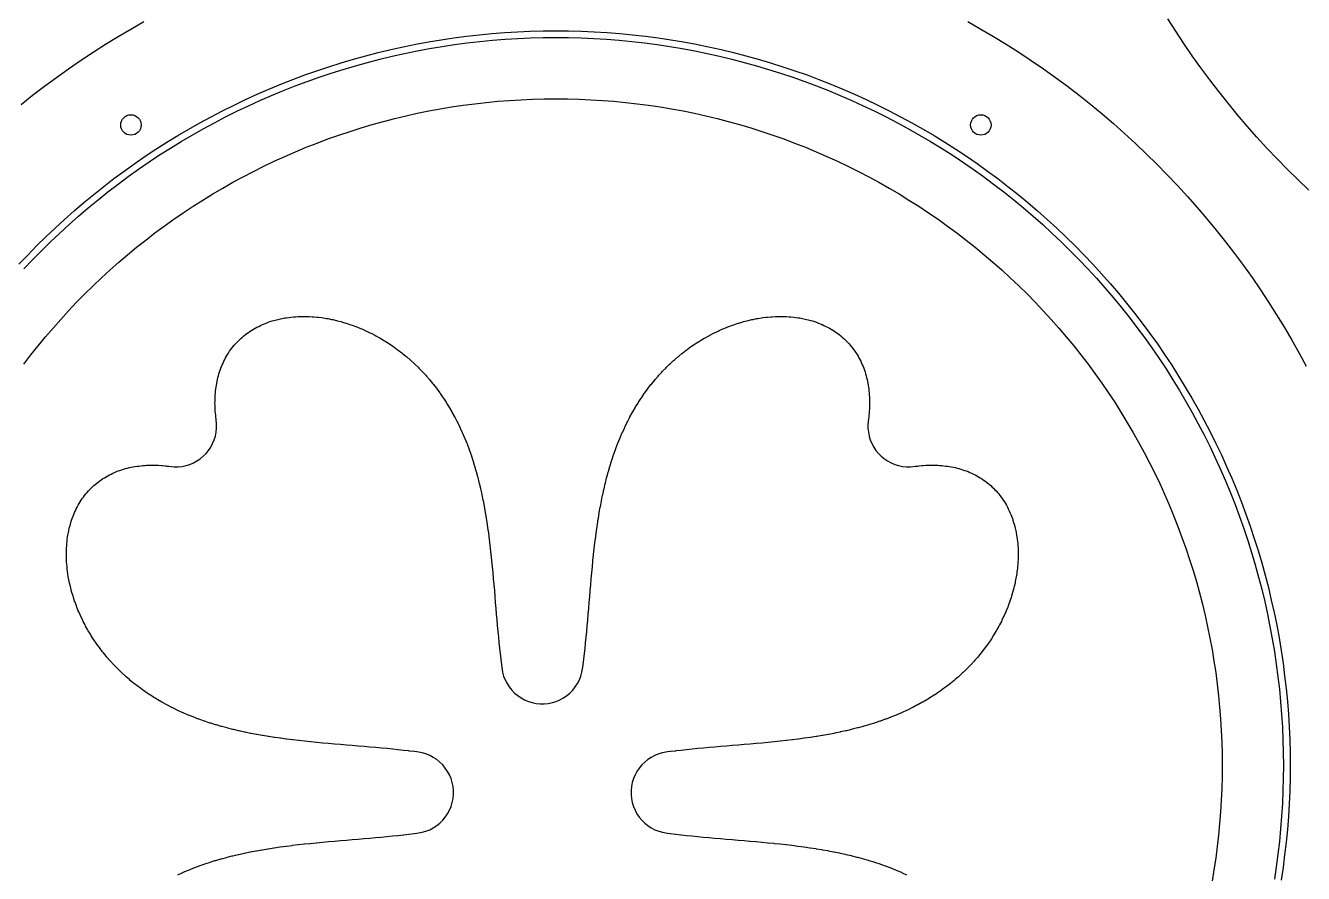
# Model space of a CAD drawing. Header units: metres. Extents: x 10 to 1210, y 10 to 2778.
# Drawn here: x 671 to 859, y 2383.1 to 2507.8 of the extents above; entities that cross this region are included whole.
import ezdxf

# ---------------------------------------------------------------- set-up
doc = ezdxf.new("R2010")
doc.units = ezdxf.units.M
for name, color, linetype in [('ACIKLIK', 5, 'Continuous'), ('ASKI_DELIK', 6, 'Continuous'), ('CAM_SABLON', 4, 'Continuous'), ('DIS_KENAR_V91_Z3', 1, 'Continuous'), ('LAMBA_T4_Z4', 3, 'Continuous')]:
    doc.layers.add(name, color=color, linetype=linetype)

msp = doc.modelspace()

# ---------------------------------------------------------------- linework, layer by layer
at = {"layer": 'ACIKLIK'}
msp.add_lwpolyline([(670.73, 2457.98), (671.78, 2459.33), (672.84, 2460.67), (673.93, 2461.99), (675.04, 2463.29), (676.17, 2464.57), (677.33, 2465.84), (678.51, 2467.08), (679.7, 2468.3), (680.92, 2469.49), (682.16, 2470.67), (683.43, 2471.83), (684.71, 2472.96), (686.01, 2474.07), (687.33, 2475.16), (688.67, 2476.22), (690.02, 2477.27), (691.4, 2478.28), (692.79, 2479.28), (694.2, 2480.24), (695.63, 2481.19), (697.07, 2482.11), (698.53, 2483), (700, 2483.87), (701.49, 2484.71), (702.99, 2485.53), (704.51, 2486.32), (706.04, 2487.08), (707.58, 2487.82), (709.14, 2488.53), (710.71, 2489.21), (712.29, 2489.86), (713.88, 2490.49), (715.48, 2491.09), (717.09, 2491.66), (718.72, 2492.2), (720.35, 2492.72), (721.99, 2493.2), (723.64, 2493.66), (725.29, 2494.09), (726.96, 2494.49), (728.62, 2494.86), (730.3, 2495.2), (731.98, 2495.51), (733.67, 2495.79), (735.36, 2496.05), (737.06, 2496.27), (738.76, 2496.46), (740.46, 2496.63), (742.16, 2496.76), (743.87, 2496.86), (745.58, 2496.94), (747.29, 2496.98), (749, 2497), (750.71, 2496.98), (752.42, 2496.94), (754.13, 2496.86), (755.84, 2496.76), (757.54, 2496.63), (759.24, 2496.46), (760.94, 2496.27), (762.64, 2496.05), (764.33, 2495.79), (766.02, 2495.51), (767.7, 2495.2), (769.38, 2494.86), (771.04, 2494.49), (772.71, 2494.09), (774.36, 2493.66), (776.01, 2493.2), (777.65, 2492.72), (779.28, 2492.2), (780.91, 2491.66), (782.52, 2491.09), (784.12, 2490.49), (785.71, 2489.86), (787.29, 2489.21), (788.86, 2488.53), (790.42, 2487.82), (791.96, 2487.08), (793.49, 2486.32), (795.01, 2485.53), (796.51, 2484.71), (798, 2483.87), (799.47, 2483), (800.93, 2482.11), (802.37, 2481.19), (803.8, 2480.24), (805.21, 2479.28), (806.6, 2478.28), (807.98, 2477.27), (809.33, 2476.22), (810.67, 2475.16), (811.99, 2474.07), (813.29, 2472.96), (814.57, 2471.83), (815.84, 2470.67), (817.08, 2469.49), (818.3, 2468.3), (819.49, 2467.08), (820.67, 2465.84), (821.83, 2464.57), (822.96, 2463.29), (824.07, 2461.99), (825.16, 2460.67), (826.22, 2459.33), (827.27, 2457.98), (828.28, 2456.6), (829.28, 2455.21), (830.24, 2453.8), (831.19, 2452.37), (832.11, 2450.93), (833, 2449.47), (833.87, 2448), (834.71, 2446.51), (835.53, 2445.01), (836.32, 2443.49), (837.08, 2441.96), (837.82, 2440.42), (838.53, 2438.86), (839.21, 2437.29), (839.86, 2435.71), (840.49, 2434.12), (841.09, 2432.52), (841.66, 2430.91), (842.2, 2429.28), (842.72, 2427.65), (843.2, 2426.01), (843.66, 2424.36), (844.09, 2422.71), (844.49, 2421.04), (844.86, 2419.38), (845.2, 2417.7), (845.51, 2416.02), (845.79, 2414.33), (846.05, 2412.64), (846.27, 2410.94), (846.46, 2409.24), (846.63, 2407.54), (846.76, 2405.84), (846.86, 2404.13), (846.94, 2402.42), (846.98, 2400.71), (847, 2399), (847, 2399), (846.98, 2397.29), (846.94, 2395.58), (846.86, 2393.87), (846.76, 2392.16), (846.63, 2390.46), (846.46, 2388.76), (846.27, 2387.06), (846.05, 2385.36), (845.79, 2383.67), (845.51, 2381.98)], dxfattribs=at)
at = {"layer": 'ASKI_DELIK'}
for centre in [(686.5, 2493.14), (811.5, 2493.14)]:
    msp.add_circle(centre, 1.5, dxfattribs=at)
at = {"layer": 'CAM_SABLON'}
msp.add_lwpolyline([(670.75, 2471.97), (672.03, 2473.33), (673.34, 2474.66), (674.67, 2475.97), (676.03, 2477.25), (677.4, 2478.52), (678.8, 2479.75), (680.22, 2480.97), (681.66, 2482.15), (683.12, 2483.32), (684.61, 2484.45), (686.11, 2485.56), (687.63, 2486.65), (689.17, 2487.71), (690.72, 2488.74), (692.3, 2489.74), (693.89, 2490.72), (695.5, 2491.66), (697.13, 2492.58), (698.77, 2493.47), (700.42, 2494.34), (702.09, 2495.17), (703.78, 2495.97), (705.48, 2496.75), (707.19, 2497.49), (708.92, 2498.21), (710.65, 2498.89), (712.4, 2499.55), (714.16, 2500.17), (715.94, 2500.76), (717.72, 2501.32), (719.51, 2501.85), (721.31, 2502.35), (723.11, 2502.82), (724.93, 2503.26), (726.75, 2503.66), (728.58, 2504.03), (730.42, 2504.37), (732.26, 2504.68), (734.11, 2504.96), (735.96, 2505.2), (737.82, 2505.41), (739.67, 2505.59), (741.54, 2505.74), (743.4, 2505.85), (745.27, 2505.93), (747.13, 2505.98), (749, 2506), (750.87, 2505.98), (752.73, 2505.93), (754.6, 2505.85), (756.46, 2505.74), (758.33, 2505.59), (760.18, 2505.41), (762.04, 2505.2), (763.89, 2504.96), (765.74, 2504.68), (767.58, 2504.37), (769.42, 2504.03), (771.25, 2503.66), (773.07, 2503.26), (774.89, 2502.82), (776.69, 2502.35), (778.49, 2501.85), (780.28, 2501.32), (782.06, 2500.76), (783.84, 2500.17), (785.6, 2499.55), (787.35, 2498.89), (789.08, 2498.21), (790.81, 2497.49), (792.52, 2496.75), (794.22, 2495.97), (795.91, 2495.17), (797.58, 2494.34), (799.23, 2493.47), (800.87, 2492.58), (802.5, 2491.66), (804.11, 2490.72), (805.7, 2489.74), (807.28, 2488.74), (808.83, 2487.71), (810.37, 2486.65), (811.89, 2485.56), (813.39, 2484.45), (814.88, 2483.32), (816.34, 2482.15), (817.78, 2480.97), (819.2, 2479.75), (820.6, 2478.52), (821.97, 2477.25), (823.33, 2475.97), (824.66, 2474.66), (825.97, 2473.33), (827.25, 2471.97), (828.52, 2470.6), (829.75, 2469.2), (830.97, 2467.78), (832.15, 2466.34), (833.32, 2464.88), (834.45, 2463.39), (835.56, 2461.89), (836.65, 2460.37), (837.71, 2458.83), (838.74, 2457.28), (839.74, 2455.7), (840.72, 2454.11), (841.66, 2452.5), (842.58, 2450.87), (843.47, 2449.23), (844.34, 2447.58), (845.17, 2445.91), (845.97, 2444.22), (846.75, 2442.52), (847.49, 2440.81), (848.21, 2439.08), (848.89, 2437.35), (849.55, 2435.6), (850.17, 2433.84), (850.76, 2432.06), (851.32, 2430.28), (851.85, 2428.49), (852.35, 2426.69), (852.82, 2424.89), (853.26, 2423.07), (853.66, 2421.25), (854.03, 2419.42), (854.37, 2417.58), (854.68, 2415.74), (854.96, 2413.89), (855.2, 2412.04), (855.41, 2410.18), (855.59, 2408.33), (855.74, 2406.46), (855.85, 2404.6), (855.93, 2402.73), (855.98, 2400.87), (856, 2399), (856, 2399), (855.98, 2397.13), (855.93, 2395.27), (855.85, 2393.4), (855.74, 2391.54), (855.59, 2389.67), (855.41, 2387.82), (855.2, 2385.96), (854.96, 2384.11), (854.68, 2382.26)], dxfattribs=at)
at = {"layer": 'DIS_KENAR_V91_Z3'}
for points in [[(670.33, 2496.14), (672.04, 2497.5), (673.77, 2498.83), (675.53, 2500.13), (677.3, 2501.39), (679.1, 2502.63), (680.92, 2503.83), (682.76, 2505.01), (684.62, 2506.15), (686.5, 2507.25), (688.4, 2508.33)], [(809.6, 2508.33), (811.5, 2507.25), (813.38, 2506.15), (815.24, 2505.01), (817.08, 2503.83), (818.9, 2502.63), (820.7, 2501.39), (822.47, 2500.13), (824.23, 2498.83), (825.96, 2497.5), (827.67, 2496.14), (829.35, 2494.76), (831.01, 2493.34), (832.64, 2491.89), (834.25, 2490.42), (835.83, 2488.92), (837.39, 2487.39), (838.92, 2485.83), (840.42, 2484.25), (841.89, 2482.64), (843.34, 2481.01), (844.76, 2479.35), (846.14, 2477.67), (847.5, 2475.96), (848.83, 2474.23), (850.13, 2472.47), (851.39, 2470.7), (852.63, 2468.9), (853.83, 2467.08), (855.01, 2465.24), (856.15, 2463.38), (857.25, 2461.5), (858.33, 2459.6), (859.37, 2457.68)], [(859.75, 2483.58), (858.17, 2485.08), (856.61, 2486.61), (855.08, 2488.17), (853.58, 2489.75), (852.11, 2491.36), (850.66, 2492.99), (849.24, 2494.65), (847.86, 2496.33), (846.5, 2498.04), (845.17, 2499.77), (843.87, 2501.53), (842.61, 2503.3), (841.37, 2505.1), (840.17, 2506.92), (838.99, 2508.76)], [(693.41, 2382.93), (694.05, 2383.22), (694.18, 2383.28), (694.84, 2383.56), (694.96, 2383.61), (695.63, 2383.88), (695.75, 2383.93), (696.44, 2384.19), (696.55, 2384.23), (697.25, 2384.48), (697.36, 2384.52), (698.03, 2384.74), (698.13, 2384.77), (698.86, 2385), (698.97, 2385.03), (699.7, 2385.24), (699.8, 2385.27), (700.55, 2385.48), (700.65, 2385.5), (701.4, 2385.69), (701.5, 2385.72), (702.26, 2385.9), (702.35, 2385.92), (703.13, 2386.09), (703.21, 2386.11), (704, 2386.27), (704.08, 2386.29), (704.88, 2386.44), (704.95, 2386.45), (705.76, 2386.6), (705.83, 2386.61), (706.64, 2386.74), (706.71, 2386.75), (707.53, 2386.88), (707.59, 2386.89), (708.42, 2387.01), (708.47, 2387.02), (709.31, 2387.13), (709.36, 2387.14), (710.2, 2387.24), (710.24, 2387.25), (711.09, 2387.35), (711.13, 2387.35), (711.98, 2387.45), (712.02, 2387.45), (712.87, 2387.54), (712.91, 2387.54), (713.76, 2387.63), (713.79, 2387.63), (714.65, 2387.71), (714.68, 2387.71), (715.54, 2387.79), (715.56, 2387.79), (716.43, 2387.87), (716.44, 2387.87), (717.31, 2387.95), (717.32, 2387.95), (718.18, 2388.02), (719.06, 2388.09), (719.92, 2388.17), (720.77, 2388.24), (721.62, 2388.31), (722.46, 2388.38), (723.3, 2388.46), (724.13, 2388.54), (724.95, 2388.62), (725.77, 2388.7), (725.81, 2388.71), (726.57, 2388.79), (726.62, 2388.8), (727.36, 2388.88), (727.42, 2388.89), (728.15, 2388.98), (728.21, 2388.98), (728.57, 2389.03), (729.31, 2389.16), (729.88, 2389.32), (730.44, 2389.54), (730.97, 2389.82), (731.47, 2390.14), (731.93, 2390.51), (732.36, 2390.93), (732.74, 2391.39), (733.08, 2391.88), (733.36, 2392.4), (733.59, 2392.95), (733.77, 2393.52), (733.89, 2394.11), (733.95, 2394.7), (733.95, 2395.3), (733.89, 2395.89), (733.77, 2396.48), (733.59, 2397.05), (733.36, 2397.6), (733.08, 2398.12), (732.74, 2398.61), (732.36, 2399.07), (731.93, 2399.49), (731.47, 2399.86), (730.97, 2400.18), (730.44, 2400.46), (729.88, 2400.68), (729.31, 2400.84), (728.57, 2400.97), (728.21, 2401.02), (728.15, 2401.02), (727.42, 2401.11), (727.36, 2401.12), (726.62, 2401.2), (726.57, 2401.21), (725.81, 2401.29), (725.77, 2401.3), (725, 2401.38), (724.17, 2401.46), (723.34, 2401.54), (722.5, 2401.61), (721.65, 2401.69), (720.79, 2401.76), (719.93, 2401.83), (719.06, 2401.91), (718.19, 2401.98), (717.32, 2402.05), (717.32, 2402.05), (716.45, 2402.13), (716.44, 2402.13), (715.58, 2402.2), (715.56, 2402.21), (714.7, 2402.28), (714.68, 2402.29), (713.82, 2402.37), (713.79, 2402.37), (712.94, 2402.45), (712.9, 2402.46), (712.05, 2402.55), (712.02, 2402.55), (711.17, 2402.64), (711.13, 2402.65), (710.29, 2402.75), (710.24, 2402.75), (709.4, 2402.86), (709.35, 2402.86), (708.52, 2402.98), (708.47, 2402.98), (707.64, 2403.1), (707.58, 2403.11), (706.77, 2403.24), (706.7, 2403.25), (705.89, 2403.38), (705.82, 2403.39), (705.02, 2403.53), (704.95, 2403.55), (704.15, 2403.7), (704.07, 2403.71), (703.29, 2403.87), (703.21, 2403.89), (702.43, 2404.06), (702.34, 2404.08), (701.58, 2404.26), (701.49, 2404.28), (700.73, 2404.47), (700.64, 2404.5), (699.89, 2404.7), (699.79, 2404.73), (699.06, 2404.94), (698.95, 2404.97), (698.23, 2405.2), (698.12, 2405.23), (697.37, 2405.48), (697.25, 2405.52), (696.55, 2405.77), (696.44, 2405.81), (695.75, 2406.07), (695.63, 2406.12), (694.96, 2406.39), (694.84, 2406.44), (694.18, 2406.72), (694.05, 2406.78), (693.41, 2407.07), (693.28, 2407.13), (692.65, 2407.44), (692.52, 2407.51), (691.9, 2407.83), (691.77, 2407.9), (691.16, 2408.23), (691.03, 2408.3), (690.44, 2408.64), (690.31, 2408.72), (689.73, 2409.08), (689.6, 2409.16), (689.03, 2409.53), (688.9, 2409.62), (688.35, 2410), (688.22, 2410.09), (687.69, 2410.48), (687.55, 2410.58), (687.03, 2410.99), (686.9, 2411.09), (686.4, 2411.5), (686.27, 2411.61), (685.78, 2412.04), (685.65, 2412.15), (685.18, 2412.59), (685.06, 2412.7), (684.6, 2413.15), (684.47, 2413.27), (684.03, 2413.73), (683.91, 2413.85), (683.48, 2414.32), (683.37, 2414.45), (682.96, 2414.93), (682.84, 2415.06), (682.45, 2415.54), (682.34, 2415.68), (681.96, 2416.18), (681.86, 2416.32), (681.49, 2416.82), (681.39, 2416.96), (681.05, 2417.47), (680.95, 2417.62), (680.62, 2418.13), (680.53, 2418.29), (680.22, 2418.8), (680.13, 2418.96), (679.84, 2419.48), (679.75, 2419.64), (679.48, 2420.17), (679.4, 2420.34), (679.15, 2420.87), (679.07, 2421.03), (678.83, 2421.56), (678.76, 2421.73), (678.55, 2422.27), (678.48, 2422.44), (678.28, 2422.97), (678.22, 2423.15), (678.04, 2423.68), (677.98, 2423.87), (677.83, 2424.39), (677.77, 2424.58), (677.64, 2425.1), (677.59, 2425.29), (677.47, 2425.81), (677.43, 2426.01), (677.33, 2426.52), (677.29, 2426.72), (677.21, 2427.22), (677.18, 2427.43), (677.12, 2427.92), (677.1, 2428.13), (677.06, 2428.62), (677.04, 2428.83), (677.02, 2429.31), (677.01, 2429.53), (677, 2429.99), (677, 2430.21), (677.01, 2430.66), (677.02, 2430.89), (677.05, 2431.32), (677.07, 2431.56), (677.11, 2431.98), (677.14, 2432.22), (677.19, 2432.62), (677.23, 2432.86), (677.3, 2433.25), (677.35, 2433.49), (677.43, 2433.86), (677.5, 2434.11), (677.59, 2434.46), (677.67, 2434.72), (677.77, 2435.05), (677.86, 2435.31), (677.98, 2435.62), (678.08, 2435.88), (678.21, 2436.17), (678.33, 2436.43), (678.46, 2436.71), (678.59, 2436.97), (678.73, 2437.23), (678.88, 2437.48), (679.03, 2437.73), (679.19, 2437.98), (679.35, 2438.21), (679.52, 2438.45), (679.68, 2438.67), (679.87, 2438.91), (680.04, 2439.11), (680.25, 2439.34), (680.42, 2439.53), (680.64, 2439.75), (680.82, 2439.92), (681.05, 2440.13), (681.24, 2440.3), (681.48, 2440.5), (681.67, 2440.65), (681.92, 2440.84), (682.13, 2440.98), (682.38, 2441.15), (682.6, 2441.29), (682.85, 2441.44), (683.08, 2441.57), (683.34, 2441.71), (683.58, 2441.83), (683.85, 2441.96), (684.1, 2442.07), (684.36, 2442.18), (684.63, 2442.28), (684.89, 2442.37), (685.17, 2442.47), (685.42, 2442.55), (685.72, 2442.63), (685.97, 2442.7), (686.28, 2442.77), (686.52, 2442.83), (686.84, 2442.89), (687.09, 2442.93), (687.42, 2442.98), (687.66, 2443.01), (688, 2443.05), (688.23, 2443.08), (688.59, 2443.1), (688.81, 2443.11), (689.18, 2443.13), (689.39, 2443.13), (689.78, 2443.14), (689.98, 2443.13), (690.37, 2443.12), (690.57, 2443.11), (690.97, 2443.09), (691.15, 2443.07), (691.56, 2443.03), (691.74, 2443.01), (692.06, 2442.97), (692.87, 2442.9), (693.45, 2442.9), (694.03, 2442.96), (694.6, 2443.08), (695.15, 2443.25), (695.69, 2443.48), (696.21, 2443.75), (696.69, 2444.08), (697.14, 2444.45), (697.55, 2444.86), (697.92, 2445.31), (698.25, 2445.79), (698.52, 2446.31), (698.75, 2446.85), (698.92, 2447.4), (699.04, 2447.97), (699.1, 2448.55), (699.1, 2449.14), (699.03, 2449.89), (698.99, 2450.26), (698.97, 2450.44), (698.93, 2450.85), (698.91, 2451.03), (698.89, 2451.43), (698.88, 2451.63), (698.87, 2452.02), (698.86, 2452.22), (698.87, 2452.61), (698.87, 2452.82), (698.89, 2453.19), (698.9, 2453.41), (698.92, 2453.77), (698.95, 2454), (698.99, 2454.34), (699.02, 2454.58), (699.07, 2454.91), (699.11, 2455.16), (699.17, 2455.48), (699.23, 2455.72), (699.3, 2456.03), (699.37, 2456.28), (699.45, 2456.58), (699.53, 2456.83), (699.63, 2457.11), (699.72, 2457.37), (699.82, 2457.64), (699.93, 2457.9), (700.04, 2458.15), (700.17, 2458.42), (700.29, 2458.66), (700.43, 2458.92), (700.56, 2459.15), (700.71, 2459.4), (700.85, 2459.62), (701.02, 2459.87), (701.16, 2460.08), (701.35, 2460.33), (701.5, 2460.52), (701.7, 2460.76), (701.87, 2460.95), (702.08, 2461.18), (702.25, 2461.36), (702.47, 2461.58), (702.66, 2461.75), (702.89, 2461.96), (703.09, 2462.13), (703.33, 2462.32), (703.55, 2462.48), (703.79, 2462.65), (704.02, 2462.81), (704.27, 2462.97), (704.52, 2463.12), (704.77, 2463.27), (705.03, 2463.41), (705.29, 2463.54), (705.57, 2463.67), (705.83, 2463.79), (706.12, 2463.92), (706.38, 2464.02), (706.69, 2464.14), (706.95, 2464.23), (707.28, 2464.33), (707.54, 2464.41), (707.89, 2464.5), (708.14, 2464.57), (708.51, 2464.65), (708.75, 2464.7), (709.14, 2464.77), (709.38, 2464.81), (709.78, 2464.86), (710.02, 2464.89), (710.44, 2464.93), (710.68, 2464.95), (711.11, 2464.98), (711.34, 2464.99), (711.79, 2465), (712.01, 2465), (712.47, 2464.99), (712.69, 2464.98), (713.17, 2464.96), (713.38, 2464.94), (713.87, 2464.9), (714.08, 2464.88), (714.57, 2464.82), (714.78, 2464.79), (715.28, 2464.71), (715.48, 2464.67), (715.99, 2464.57), (716.19, 2464.53), (716.71, 2464.41), (716.9, 2464.36), (717.42, 2464.23), (717.61, 2464.17), (718.13, 2464.02), (718.32, 2463.96), (718.85, 2463.78), (719.03, 2463.72), (719.56, 2463.52), (719.73, 2463.45), (720.27, 2463.24), (720.44, 2463.17), (720.97, 2462.93), (721.13, 2462.85), (721.66, 2462.6), (721.83, 2462.52), (722.36, 2462.25), (722.52, 2462.16), (723.04, 2461.87), (723.2, 2461.78), (723.71, 2461.47), (723.87, 2461.38), (724.38, 2461.05), (724.53, 2460.95), (725.04, 2460.61), (725.18, 2460.51), (725.68, 2460.14), (725.82, 2460.04), (726.32, 2459.66), (726.46, 2459.55), (726.94, 2459.16), (727.07, 2459.04), (727.55, 2458.63), (727.68, 2458.52), (728.15, 2458.09), (728.27, 2457.97), (728.73, 2457.53), (728.85, 2457.4), (729.3, 2456.94), (729.41, 2456.82), (729.85, 2456.35), (729.96, 2456.22), (730.39, 2455.73), (730.5, 2455.6), (730.91, 2455.1), (731.01, 2454.97), (731.42, 2454.45), (731.52, 2454.31), (731.91, 2453.78), (732, 2453.65), (732.38, 2453.1), (732.47, 2452.97), (732.84, 2452.4), (732.92, 2452.27), (733.28, 2451.69), (733.36, 2451.56), (733.7, 2450.97), (733.77, 2450.84), (734.1, 2450.23), (734.17, 2450.1), (734.49, 2449.48), (734.56, 2449.35), (734.87, 2448.72), (734.93, 2448.59), (735.22, 2447.95), (735.28, 2447.82), (735.56, 2447.16), (735.61, 2447.04), (735.88, 2446.37), (735.93, 2446.25), (736.19, 2445.56), (736.23, 2445.45), (736.48, 2444.75), (736.52, 2444.64), (736.74, 2443.97), (736.77, 2443.87), (737, 2443.14), (737.03, 2443.03), (737.24, 2442.3), (737.27, 2442.2), (737.48, 2441.45), (737.5, 2441.35), (737.69, 2440.6), (737.72, 2440.5), (737.9, 2439.74), (737.92, 2439.65), (738.09, 2438.87), (738.11, 2438.79), (738.27, 2438), (738.29, 2437.92), (738.44, 2437.12), (738.45, 2437.05), (738.6, 2436.24), (738.61, 2436.17), (738.74, 2435.36), (738.75, 2435.29), (738.88, 2434.47), (738.89, 2434.41), (739.01, 2433.58), (739.02, 2433.53), (739.13, 2432.69), (739.14, 2432.64), (739.24, 2431.8), (739.25, 2431.76), (739.35, 2430.91), (739.35, 2430.87), (739.45, 2430.02), (739.45, 2429.98), (739.54, 2429.13), (739.54, 2429.09), (739.63, 2428.24), (739.63, 2428.21), (739.71, 2427.35), (739.71, 2427.32), (739.79, 2426.46), (739.79, 2426.44), (739.87, 2425.57), (739.87, 2425.56), (739.95, 2424.69), (739.95, 2424.68), (740.02, 2423.82), (740.09, 2422.94), (740.17, 2422.08), (740.24, 2421.23), (740.31, 2420.38), (740.38, 2419.54), (740.46, 2418.7), (740.54, 2417.87), (740.62, 2417.05), (740.7, 2416.23), (740.71, 2416.19), (740.79, 2415.43), (740.8, 2415.38), (740.88, 2414.64), (740.89, 2414.58), (740.98, 2413.85), (740.98, 2413.79), (741.03, 2413.43), (741.16, 2412.69), (741.32, 2412.12), (741.54, 2411.56), (741.82, 2411.03), (742.14, 2410.53), (742.51, 2410.07), (742.93, 2409.64), (743.39, 2409.26), (743.88, 2408.92), (744.4, 2408.64), (744.95, 2408.41), (745.52, 2408.23), (746.11, 2408.11), (746.7, 2408.05), (747.3, 2408.05), (747.89, 2408.11), (748.48, 2408.23), (749.05, 2408.41), (749.6, 2408.64), (750.12, 2408.92), (750.61, 2409.26), (751.07, 2409.64), (751.49, 2410.07), (751.86, 2410.53), (752.18, 2411.03), (752.46, 2411.56), (752.68, 2412.12), (752.84, 2412.69), (752.97, 2413.43), (753.02, 2413.79), (753.02, 2413.85), (753.11, 2414.58), (753.12, 2414.64), (753.2, 2415.38), (753.21, 2415.43), (753.29, 2416.19), (753.3, 2416.23), (753.38, 2417), (753.46, 2417.83), (753.54, 2418.66), (753.61, 2419.5), (753.69, 2420.35), (753.76, 2421.21), (753.83, 2422.07), (753.91, 2422.94), (753.98, 2423.81), (754.05, 2424.68), (754.05, 2424.68), (754.13, 2425.55), (754.13, 2425.56), (754.2, 2426.42), (754.21, 2426.44), (754.28, 2427.3), (754.29, 2427.32), (754.37, 2428.18), (754.37, 2428.21), (754.45, 2429.06), (754.46, 2429.1), (754.55, 2429.95), (754.55, 2429.98), (754.64, 2430.83), (754.65, 2430.87), (754.75, 2431.71), (754.75, 2431.76), (754.86, 2432.6), (754.86, 2432.65), (754.98, 2433.48), (754.98, 2433.53), (755.1, 2434.36), (755.11, 2434.42), (755.24, 2435.23), (755.25, 2435.3), (755.38, 2436.11), (755.39, 2436.18), (755.53, 2436.98), (755.55, 2437.05), (755.7, 2437.85), (755.71, 2437.93), (755.87, 2438.71), (755.89, 2438.79), (756.06, 2439.57), (756.08, 2439.66), (756.26, 2440.42), (756.28, 2440.51), (756.47, 2441.27), (756.5, 2441.36), (756.7, 2442.11), (756.73, 2442.21), (756.94, 2442.94), (756.97, 2443.05), (757.2, 2443.77), (757.23, 2443.88), (757.48, 2444.63), (757.52, 2444.75), (757.77, 2445.45), (757.81, 2445.56), (758.07, 2446.25), (758.12, 2446.37), (758.39, 2447.04), (758.44, 2447.16), (758.72, 2447.82), (758.78, 2447.95), (759.07, 2448.59), (759.13, 2448.72), (759.44, 2449.35), (759.51, 2449.48), (759.83, 2450.1), (759.9, 2450.23), (760.23, 2450.84), (760.3, 2450.97), (760.64, 2451.56), (760.72, 2451.69), (761.08, 2452.27), (761.16, 2452.4), (761.53, 2452.97), (761.62, 2453.1), (762, 2453.65), (762.09, 2453.78), (762.48, 2454.31), (762.58, 2454.45), (762.99, 2454.97), (763.09, 2455.1), (763.5, 2455.6), (763.61, 2455.73), (764.04, 2456.22), (764.15, 2456.35), (764.59, 2456.82), (764.7, 2456.94), (765.15, 2457.4), (765.27, 2457.53), (765.73, 2457.97), (765.85, 2458.09), (766.32, 2458.52), (766.45, 2458.63), (766.93, 2459.04), (767.06, 2459.16), (767.54, 2459.55), (767.68, 2459.66), (768.18, 2460.04), (768.32, 2460.14), (768.82, 2460.51), (768.96, 2460.61), (769.47, 2460.95), (769.62, 2461.05), (770.13, 2461.38), (770.29, 2461.47), (770.8, 2461.78), (770.96, 2461.87), (771.48, 2462.16), (771.64, 2462.25), (772.17, 2462.52), (772.34, 2462.6), (772.87, 2462.85), (773.03, 2462.93), (773.56, 2463.17), (773.73, 2463.24), (774.27, 2463.45), (774.44, 2463.52), (774.97, 2463.72), (775.15, 2463.78), (775.68, 2463.96), (775.87, 2464.02), (776.39, 2464.17), (776.58, 2464.23), (777.1, 2464.36), (777.29, 2464.41), (777.81, 2464.53), (778.01, 2464.57), (778.52, 2464.67), (778.72, 2464.71), (779.22, 2464.79), (779.43, 2464.82), (779.92, 2464.88), (780.13, 2464.9), (780.62, 2464.94), (780.83, 2464.96), (781.31, 2464.98), (781.53, 2464.99), (781.99, 2465), (782.21, 2465), (782.66, 2464.99), (782.89, 2464.98), (783.32, 2464.95), (783.56, 2464.93), (783.98, 2464.89), (784.22, 2464.86), (784.62, 2464.81), (784.86, 2464.77), (785.25, 2464.7), (785.49, 2464.65), (785.86, 2464.57), (786.11, 2464.5), (786.46, 2464.41), (786.72, 2464.33), (787.05, 2464.23), (787.31, 2464.14), (787.62, 2464.02), (787.88, 2463.92), (788.17, 2463.79), (788.43, 2463.67), (788.71, 2463.54), (788.97, 2463.41), (789.23, 2463.27), (789.48, 2463.12), (789.73, 2462.97), (789.98, 2462.81), (790.21, 2462.65), (790.45, 2462.48), (790.67, 2462.32), (790.91, 2462.13), (791.11, 2461.96), (791.34, 2461.75), (791.53, 2461.58), (791.75, 2461.36), (791.92, 2461.18), (792.13, 2460.95), (792.3, 2460.76), (792.5, 2460.52), (792.65, 2460.33), (792.84, 2460.08), (792.98, 2459.87), (793.15, 2459.62), (793.29, 2459.4), (793.44, 2459.15), (793.57, 2458.92), (793.71, 2458.66), (793.83, 2458.42), (793.96, 2458.15), (794.07, 2457.9), (794.18, 2457.64), (794.28, 2457.37), (794.37, 2457.11), (794.47, 2456.83), (794.55, 2456.58), (794.63, 2456.28), (794.7, 2456.03), (794.77, 2455.72), (794.83, 2455.48), (794.89, 2455.16), (794.93, 2454.91), (794.98, 2454.58), (795.01, 2454.34), (795.05, 2454), (795.08, 2453.77), (795.1, 2453.41), (795.11, 2453.19), (795.13, 2452.82), (795.13, 2452.61), (795.14, 2452.22), (795.13, 2452.02), (795.12, 2451.63), (795.11, 2451.43), (795.09, 2451.03), (795.07, 2450.85), (795.03, 2450.44), (795.01, 2450.26), (794.97, 2449.94), (794.9, 2449.13), (794.9, 2448.55), (794.96, 2447.97), (795.08, 2447.4), (795.25, 2446.85), (795.48, 2446.31), (795.75, 2445.79), (796.08, 2445.31), (796.45, 2444.86), (796.86, 2444.45), (797.31, 2444.08), (797.79, 2443.75), (798.31, 2443.48), (798.85, 2443.25), (799.4, 2443.08), (799.97, 2442.96), (800.55, 2442.9), (801.14, 2442.9), (801.89, 2442.97), (802.26, 2443.01), (802.44, 2443.03), (802.85, 2443.07), (803.03, 2443.09), (803.43, 2443.11), (803.63, 2443.12), (804.02, 2443.13), (804.22, 2443.14), (804.61, 2443.13), (804.82, 2443.13), (805.19, 2443.11), (805.41, 2443.1), (805.77, 2443.08), (806, 2443.05), (806.34, 2443.01), (806.58, 2442.98), (806.91, 2442.93), (807.16, 2442.89), (807.48, 2442.83), (807.72, 2442.77), (808.03, 2442.7), (808.28, 2442.63), (808.58, 2442.55), (808.83, 2442.47), (809.11, 2442.37), (809.37, 2442.28), (809.64, 2442.18), (809.9, 2442.07), (810.15, 2441.96), (810.42, 2441.83), (810.66, 2441.71), (810.92, 2441.57), (811.15, 2441.44), (811.4, 2441.29), (811.62, 2441.15), (811.87, 2440.98), (812.08, 2440.84), (812.33, 2440.65), (812.52, 2440.5), (812.76, 2440.3), (812.95, 2440.13), (813.18, 2439.92), (813.36, 2439.75), (813.58, 2439.53), (813.75, 2439.34), (813.96, 2439.11), (814.13, 2438.91), (814.32, 2438.67), (814.48, 2438.45), (814.65, 2438.21), (814.81, 2437.98), (814.97, 2437.73), (815.12, 2437.48), (815.27, 2437.23), (815.41, 2436.97), (815.54, 2436.71), (815.67, 2436.43), (815.79, 2436.17), (815.92, 2435.88), (816.02, 2435.62), (816.14, 2435.31), (816.23, 2435.05), (816.33, 2434.72), (816.41, 2434.46), (816.5, 2434.11), (816.57, 2433.86), (816.65, 2433.49), (816.7, 2433.25), (816.77, 2432.86), (816.81, 2432.62), (816.86, 2432.22), (816.89, 2431.98), (816.93, 2431.56), (816.95, 2431.32), (816.98, 2430.89), (816.99, 2430.66), (817, 2430.21), (817, 2429.99), (816.99, 2429.53), (816.98, 2429.31), (816.96, 2428.83), (816.94, 2428.62), (816.9, 2428.13), (816.88, 2427.92), (816.82, 2427.43), (816.79, 2427.22), (816.71, 2426.72), (816.67, 2426.52), (816.57, 2426.01), (816.53, 2425.81), (816.41, 2425.29), (816.36, 2425.1), (816.23, 2424.58), (816.17, 2424.39), (816.02, 2423.87), (815.96, 2423.68), (815.78, 2423.15), (815.72, 2422.97), (815.52, 2422.44), (815.45, 2422.27), (815.24, 2421.73), (815.17, 2421.56), (814.93, 2421.03), (814.85, 2420.87), (814.6, 2420.34), (814.52, 2420.17), (814.25, 2419.64), (814.16, 2419.48), (813.87, 2418.96), (813.78, 2418.8), (813.47, 2418.29), (813.38, 2418.13), (813.05, 2417.62), (812.95, 2417.47), (812.61, 2416.96), (812.51, 2416.82), (812.14, 2416.32), (812.04, 2416.18), (811.66, 2415.68), (811.55, 2415.54), (811.16, 2415.06), (811.04, 2414.93), (810.63, 2414.45), (810.52, 2414.32), (810.09, 2413.85), (809.97, 2413.73), (809.53, 2413.27), (809.4, 2413.15), (808.94, 2412.7), (808.82, 2412.59), (808.35, 2412.15), (808.22, 2412.04), (807.73, 2411.61), (807.6, 2411.5), (807.1, 2411.09), (806.97, 2410.99), (806.45, 2410.58), (806.31, 2410.48), (805.78, 2410.09), (805.65, 2410), (805.1, 2409.62), (804.97, 2409.53), (804.4, 2409.16), (804.27, 2409.08), (803.69, 2408.72), (803.56, 2408.64), (802.97, 2408.3), (802.84, 2408.23), (802.23, 2407.9), (802.1, 2407.83), (801.48, 2407.51), (801.35, 2407.44), (800.72, 2407.13), (800.59, 2407.07), (799.95, 2406.78), (799.82, 2406.72), (799.16, 2406.44), (799.04, 2406.39), (798.37, 2406.12), (798.25, 2406.07), (797.56, 2405.81), (797.45, 2405.77), (796.75, 2405.52), (796.64, 2405.48), (795.97, 2405.26), (795.87, 2405.23), (795.14, 2405), (795.03, 2404.97), (794.3, 2404.76), (794.2, 2404.73), (793.45, 2404.52), (793.35, 2404.5), (792.6, 2404.31), (792.5, 2404.28), (791.74, 2404.1), (791.65, 2404.08), (790.87, 2403.91), (790.79, 2403.89), (790, 2403.73), (789.92, 2403.71), (789.12, 2403.56), (789.05, 2403.55), (788.24, 2403.4), (788.17, 2403.39), (787.36, 2403.26), (787.29, 2403.25), (786.47, 2403.12), (786.41, 2403.11), (785.58, 2402.99), (785.53, 2402.98), (784.69, 2402.87), (784.64, 2402.86), (783.8, 2402.76), (783.76, 2402.75), (782.91, 2402.65), (782.87, 2402.65), (782.02, 2402.55), (781.98, 2402.55), (781.13, 2402.46), (781.09, 2402.46), (780.24, 2402.37), (780.21, 2402.37), (779.35, 2402.29), (779.32, 2402.29), (778.46, 2402.21), (778.44, 2402.21), (777.57, 2402.13), (777.56, 2402.13), (776.69, 2402.05), (776.68, 2402.05), (775.82, 2401.98), (774.94, 2401.91), (774.08, 2401.83), (773.23, 2401.76), (772.38, 2401.69), (771.54, 2401.62), (770.7, 2401.54), (769.87, 2401.46), (769.05, 2401.38), (768.23, 2401.3), (768.19, 2401.29), (767.43, 2401.21), (767.38, 2401.2), (766.64, 2401.12), (766.58, 2401.11), (765.85, 2401.02), (765.79, 2401.02), (765.43, 2400.97), (764.69, 2400.84), (764.12, 2400.68), (763.56, 2400.46), (763.03, 2400.18), (762.53, 2399.86), (762.07, 2399.49), (761.64, 2399.07), (761.26, 2398.61), (760.92, 2398.12), (760.64, 2397.6), (760.41, 2397.05), (760.23, 2396.48), (760.11, 2395.89), (760.05, 2395.3), (760.05, 2394.7), (760.11, 2394.11), (760.23, 2393.52), (760.41, 2392.95), (760.64, 2392.4), (760.92, 2391.88), (761.26, 2391.39), (761.64, 2390.93), (762.07, 2390.51), (762.53, 2390.14), (763.03, 2389.82), (763.56, 2389.54), (764.12, 2389.32), (764.69, 2389.16), (765.43, 2389.03), (765.79, 2388.98), (765.85, 2388.98), (766.58, 2388.89), (766.64, 2388.88), (767.38, 2388.8), (767.43, 2388.79), (768.19, 2388.71), (768.23, 2388.7), (769, 2388.62), (769.83, 2388.54), (770.66, 2388.46), (771.5, 2388.39), (772.35, 2388.31), (773.21, 2388.24), (774.07, 2388.17), (774.94, 2388.09), (775.81, 2388.02), (776.68, 2387.95), (776.68, 2387.95), (777.55, 2387.87), (777.56, 2387.87), (778.42, 2387.8), (778.44, 2387.79), (779.3, 2387.72), (779.32, 2387.71), (780.18, 2387.63), (780.21, 2387.63), (781.06, 2387.55), (781.1, 2387.54), (781.95, 2387.45), (781.98, 2387.45), (782.83, 2387.36), (782.87, 2387.35), (783.71, 2387.25), (783.76, 2387.25), (784.6, 2387.14), (784.65, 2387.14), (785.48, 2387.02), (785.53, 2387.02), (786.36, 2386.9), (786.42, 2386.89), (787.23, 2386.76), (787.3, 2386.75), (788.11, 2386.62), (788.18, 2386.61), (788.98, 2386.47), (789.05, 2386.45), (789.85, 2386.3), (789.93, 2386.29), (790.71, 2386.13), (790.79, 2386.11), (791.57, 2385.94), (791.66, 2385.92), (792.42, 2385.74), (792.51, 2385.72), (793.27, 2385.53), (793.36, 2385.5), (794.11, 2385.3), (794.21, 2385.27), (794.94, 2385.06), (795.05, 2385.03), (795.77, 2384.8), (795.88, 2384.77), (796.63, 2384.52), (796.75, 2384.48), (797.45, 2384.23), (797.56, 2384.19), (798.25, 2383.93), (798.37, 2383.88), (799.04, 2383.61), (799.16, 2383.56), (799.82, 2383.28), (799.95, 2383.22), (800.59, 2382.93)]]:
    msp.add_lwpolyline(points, dxfattribs=at)
at = {"layer": 'LAMBA_T4_Z4'}
msp.add_lwpolyline([(670.01, 2472.66), (671.31, 2474.02), (672.63, 2475.37), (673.98, 2476.69), (675.34, 2477.99), (676.73, 2479.26), (678.15, 2480.51), (679.58, 2481.73), (681.03, 2482.93), (682.51, 2484.1), (684, 2485.25), (685.52, 2486.37), (687.05, 2487.47), (688.61, 2488.54), (690.18, 2489.58), (691.77, 2490.59), (693.38, 2491.57), (695, 2492.53), (696.64, 2493.46), (698.3, 2494.36), (699.97, 2495.23), (701.66, 2496.07), (703.36, 2496.88), (705.07, 2497.66), (706.8, 2498.41), (708.54, 2499.14), (710.3, 2499.83), (712.06, 2500.49), (713.84, 2501.12), (715.63, 2501.71), (717.42, 2502.28), (719.23, 2502.82), (721.05, 2503.32), (722.87, 2503.79), (724.71, 2504.23), (726.55, 2504.64), (728.39, 2505.02), (730.25, 2505.36), (732.11, 2505.67), (733.97, 2505.95), (735.84, 2506.19), (737.71, 2506.41), (739.59, 2506.59), (741.47, 2506.74), (743.35, 2506.85), (745.23, 2506.93), (747.12, 2506.98), (749, 2507), (750.88, 2506.98), (752.77, 2506.93), (754.65, 2506.85), (756.53, 2506.74), (758.41, 2506.59), (760.29, 2506.41), (762.16, 2506.19), (764.03, 2505.95), (765.89, 2505.67), (767.75, 2505.36), (769.61, 2505.02), (771.45, 2504.64), (773.29, 2504.23), (775.13, 2503.79), (776.95, 2503.32), (778.77, 2502.82), (780.58, 2502.28), (782.37, 2501.71), (784.16, 2501.12), (785.94, 2500.49), (787.7, 2499.83), (789.46, 2499.14), (791.2, 2498.41), (792.93, 2497.66), (794.64, 2496.88), (796.34, 2496.07), (798.03, 2495.23), (799.7, 2494.36), (801.36, 2493.46), (803, 2492.53), (804.62, 2491.57), (806.23, 2490.59), (807.82, 2489.58), (809.39, 2488.54), (810.95, 2487.47), (812.48, 2486.37), (814, 2485.25), (815.49, 2484.1), (816.97, 2482.93), (818.42, 2481.73), (819.85, 2480.51), (821.27, 2479.26), (822.66, 2477.99), (824.02, 2476.69), (825.37, 2475.37), (826.69, 2474.02), (827.99, 2472.66), (829.26, 2471.27), (830.51, 2469.85), (831.73, 2468.42), (832.93, 2466.97), (834.1, 2465.49), (835.25, 2464), (836.37, 2462.48), (837.47, 2460.95), (838.54, 2459.39), (839.58, 2457.82), (840.59, 2456.23), (841.57, 2454.62), (842.53, 2453), (843.46, 2451.36), (844.36, 2449.7), (845.23, 2448.03), (846.07, 2446.34), (846.88, 2444.64), (847.66, 2442.93), (848.41, 2441.2), (849.14, 2439.46), (849.83, 2437.7), (850.49, 2435.94), (851.12, 2434.16), (851.71, 2432.37), (852.28, 2430.58), (852.82, 2428.77), (853.32, 2426.95), (853.79, 2425.13), (854.23, 2423.29), (854.64, 2421.45), (855.02, 2419.61), (855.36, 2417.75), (855.67, 2415.89), (855.95, 2414.03), (856.19, 2412.16), (856.41, 2410.29), (856.59, 2408.41), (856.74, 2406.53), (856.85, 2404.65), (856.93, 2402.77), (856.98, 2400.88), (857, 2399), (857, 2399), (856.98, 2397.12), (856.93, 2395.23), (856.85, 2393.35), (856.74, 2391.47), (856.59, 2389.59), (856.41, 2387.71), (856.19, 2385.84), (855.95, 2383.97), (855.67, 2382.11)], dxfattribs=at)

doc.saveas('drawing.dxf')
